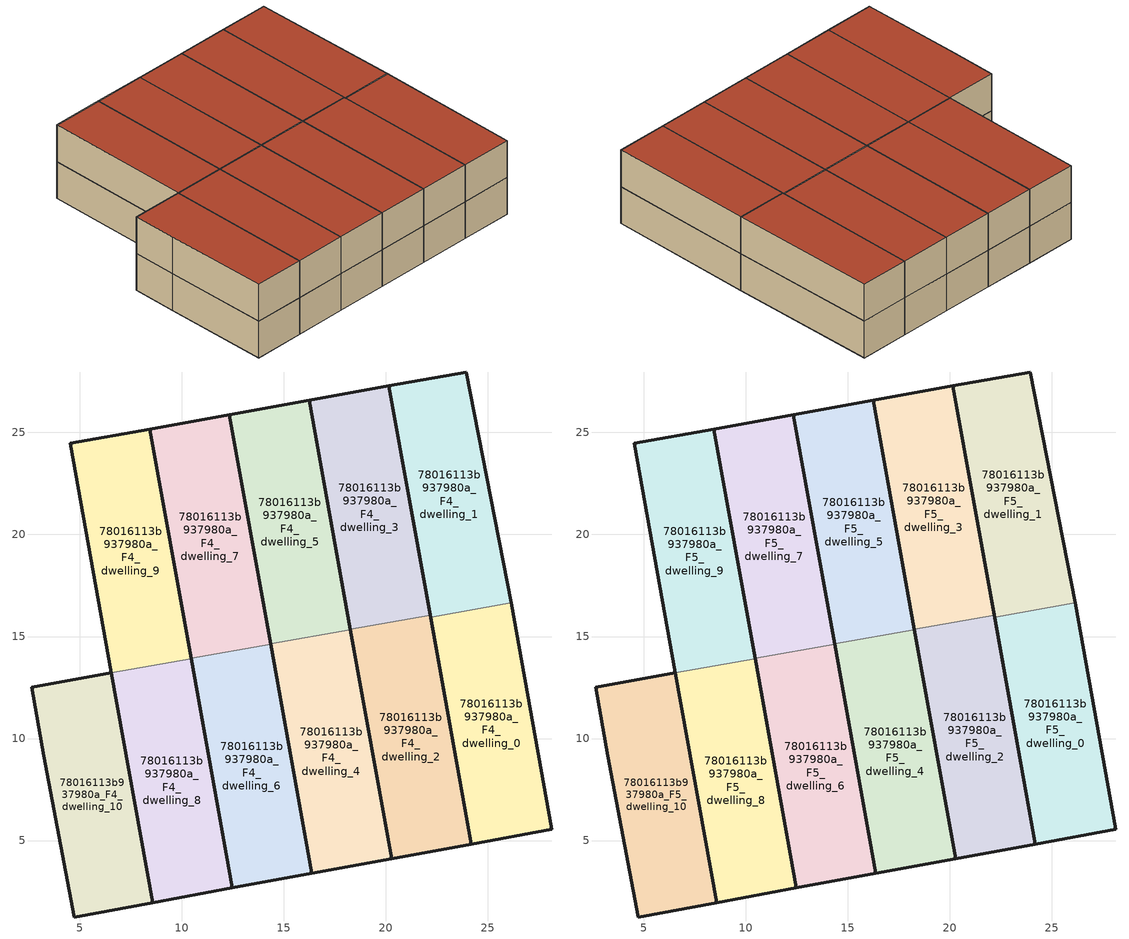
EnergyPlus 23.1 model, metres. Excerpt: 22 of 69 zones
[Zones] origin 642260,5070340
78016113b937980a_F4_dwelling_0
 floor to 78016113b937980a_F3_dwelling_0 (EU_floor_Construction): 28.15,5.55 26.15,16.66 22.2,15.94 24.2,4.82 z12
 wall outside (EU_wall_Construction): 26.15,16.66 28.15,5.55 24.2,4.82 22.2,15.94 z12:15
 wall to 78016113b937980a_F4_dwelling_1 (EU_wall_Construction): 22.2,15.94 26.15,16.66 z12:15
78016113b937980a_F4_dwelling_1
 floor to 78016113b937980a_F3_dwelling_1 (EU_floor_Construction): 26.15,16.66 23.95,27.96 20.16,27.28 22.2,15.94 z12
 wall outside (EU_wall_Construction): 22.2,15.94 20.16,27.28 23.95,27.96 26.15,16.66 z12:15
78016113b937980a_F4_dwelling_10
 floor to 78016113b937980a_F3_dwelling_10 (EU_floor_Construction): 8.58,1.96 6.56,13.22 2.64,12.52 3.24,9.16 4.73,1.25 z12
 wall outside (EU_wall_Construction): 6.56,13.22 8.58,1.96 4.73,1.25 3.24,9.16 2.64,12.52 6.56,13.22 z12:15
78016113b937980a_F4_dwelling_2
 floor to 78016113b937980a_F3_dwelling_2 (EU_floor_Construction): 24.2,4.82 22.18,16.05 18.27,15.34 20.29,4.11 z12
 wall outside (EU_wall_Construction): 22.18,16.05 24.2,4.82 20.29,4.11 18.27,15.34 z12:15
 wall to 78016113b937980a_F4_dwelling_3 (EU_wall_Construction): 18.27,15.34 22.18,16.05 z12:15
78016113b937980a_F4_dwelling_3
 floor to 78016113b937980a_F3_dwelling_3 (EU_floor_Construction): 22.18,16.05 20.16,27.28 16.25,26.58 18.27,15.34 z12
 wall outside (EU_wall_Construction): 18.27,15.34 16.25,26.58 20.16,27.28 22.18,16.05 z12:15
78016113b937980a_F4_dwelling_4
 floor to 78016113b937980a_F3_dwelling_4 (EU_floor_Construction): 20.29,4.11 18.27,15.34 14.36,14.63 16.39,3.39 z12
 wall outside (EU_wall_Construction): 18.27,15.34 20.29,4.11 16.39,3.39 14.36,14.63 z12:15
 wall to 78016113b937980a_F4_dwelling_5 (EU_wall_Construction): 14.36,14.63 18.27,15.34 z12:15
78016113b937980a_F4_dwelling_5
 floor to 78016113b937980a_F3_dwelling_5 (EU_floor_Construction): 18.27,15.34 16.25,26.58 12.34,25.88 14.36,14.63 z12
 wall outside (EU_wall_Construction): 14.36,14.63 12.34,25.88 16.25,26.58 18.27,15.34 z12:15
78016113b937980a_F4_dwelling_6
 floor to 78016113b937980a_F3_dwelling_6 (EU_floor_Construction): 16.39,3.39 14.36,14.63 10.46,13.92 12.48,2.67 z12
 wall outside (EU_wall_Construction): 14.36,14.63 16.39,3.39 12.48,2.67 10.46,13.92 z12:15
 wall to 78016113b937980a_F4_dwelling_7 (EU_wall_Construction): 10.46,13.92 14.36,14.63 z12:15
78016113b937980a_F4_dwelling_7
 floor to 78016113b937980a_F3_dwelling_7 (EU_floor_Construction): 14.36,14.63 12.34,25.88 8.44,25.17 10.46,13.92 z12
 wall outside (EU_wall_Construction): 10.46,13.92 8.44,25.17 12.34,25.88 14.36,14.63 z12:15
78016113b937980a_F4_dwelling_8
 floor to 78016113b937980a_F3_dwelling_8 (EU_floor_Construction): 12.48,2.67 10.46,13.92 6.56,13.22 8.58,1.96 z12
 wall outside (EU_wall_Construction): 10.46,13.92 12.48,2.67 8.58,1.96 6.56,13.22 z12:15
 wall to 78016113b937980a_F4_dwelling_9 (EU_wall_Construction): 6.56,13.22 10.46,13.92 z12:15
78016113b937980a_F4_dwelling_9
 floor to 78016113b937980a_F3_dwelling_9 (EU_floor_Construction): 10.46,13.92 8.44,25.17 4.53,24.47 6.56,13.22 z12
 wall outside (EU_wall_Construction): 6.56,13.22 4.53,24.47 8.44,25.17 10.46,13.92 z12:15
78016113b937980a_F5_dwelling_0
 floor to 78016113b937980a_F4_dwelling_0 (EU_floor_Construction): 28.15,5.55 26.15,16.66 22.2,15.94 24.2,4.82 z15
 wall outside (EU_wall_Construction): 26.15,16.66 28.15,5.55 24.2,4.82 22.2,15.94 z15:18
 wall to 78016113b937980a_F5_dwelling_1 (EU_wall_Construction): 22.2,15.94 26.15,16.66 z15:18
 roof outside (EU_roof_Construction): 26.15,16.66 28.15,5.55 24.2,4.82 22.2,15.94 z18
78016113b937980a_F5_dwelling_1
 floor to 78016113b937980a_F4_dwelling_1 (EU_floor_Construction): 26.15,16.66 23.95,27.96 20.16,27.28 22.2,15.94 z15
 wall outside (EU_wall_Construction): 22.2,15.94 20.16,27.28 23.95,27.96 26.15,16.66 z15:18
 roof outside (EU_roof_Construction): 23.95,27.96 26.15,16.66 22.2,15.94 20.16,27.28 z18
78016113b937980a_F5_dwelling_10
 floor to 78016113b937980a_F4_dwelling_10 (EU_floor_Construction): 8.58,1.96 6.56,13.22 2.64,12.52 3.24,9.16 4.73,1.25 z15
 wall outside (EU_wall_Construction): 6.56,13.22 8.58,1.96 4.73,1.25 3.24,9.16 2.64,12.52 6.56,13.22 z15:18
 roof outside (EU_roof_Construction): 6.56,13.22 8.58,1.96 4.73,1.25 3.24,9.16 2.64,12.52 z18
78016113b937980a_F5_dwelling_2
 floor to 78016113b937980a_F4_dwelling_2 (EU_floor_Construction): 24.2,4.82 22.18,16.05 18.27,15.34 20.29,4.11 z15
 wall outside (EU_wall_Construction): 22.18,16.05 24.2,4.82 20.29,4.11 18.27,15.34 z15:18
 wall to 78016113b937980a_F5_dwelling_3 (EU_wall_Construction): 18.27,15.34 22.18,16.05 z15:18
 roof outside (EU_roof_Construction): 22.18,16.05 24.2,4.82 20.29,4.11 18.27,15.34 z18
78016113b937980a_F5_dwelling_3
 floor to 78016113b937980a_F4_dwelling_3 (EU_floor_Construction): 22.18,16.05 20.16,27.28 16.25,26.58 18.27,15.34 z15
 wall outside (EU_wall_Construction): 18.27,15.34 16.25,26.58 20.16,27.28 22.18,16.05 z15:18
 roof outside (EU_roof_Construction): 20.16,27.28 22.18,16.05 18.27,15.34 16.25,26.58 z18
78016113b937980a_F5_dwelling_4
 floor to 78016113b937980a_F4_dwelling_4 (EU_floor_Construction): 20.29,4.11 18.27,15.34 14.36,14.63 16.39,3.39 z15
 wall outside (EU_wall_Construction): 18.27,15.34 20.29,4.11 16.39,3.39 14.36,14.63 z15:18
 wall to 78016113b937980a_F5_dwelling_5 (EU_wall_Construction): 14.36,14.63 18.27,15.34 z15:18
 roof outside (EU_roof_Construction): 18.27,15.34 20.29,4.11 16.39,3.39 14.36,14.63 z18
78016113b937980a_F5_dwelling_5
 floor to 78016113b937980a_F4_dwelling_5 (EU_floor_Construction): 18.27,15.34 16.25,26.58 12.34,25.88 14.36,14.63 z15
 wall outside (EU_wall_Construction): 14.36,14.63 12.34,25.88 16.25,26.58 18.27,15.34 z15:18
 roof outside (EU_roof_Construction): 16.25,26.58 18.27,15.34 14.36,14.63 12.34,25.88 z18
78016113b937980a_F5_dwelling_6
 floor to 78016113b937980a_F4_dwelling_6 (EU_floor_Construction): 16.39,3.39 14.36,14.63 10.46,13.92 12.48,2.67 z15
 wall outside (EU_wall_Construction): 14.36,14.63 16.39,3.39 12.48,2.67 10.46,13.92 z15:18
 wall to 78016113b937980a_F5_dwelling_7 (EU_wall_Construction): 10.46,13.92 14.36,14.63 z15:18
 roof outside (EU_roof_Construction): 14.36,14.63 16.39,3.39 12.48,2.67 10.46,13.92 z18
78016113b937980a_F5_dwelling_7
 floor to 78016113b937980a_F4_dwelling_7 (EU_floor_Construction): 14.36,14.63 12.34,25.88 8.44,25.17 10.46,13.92 z15
 wall outside (EU_wall_Construction): 10.46,13.92 8.44,25.17 12.34,25.88 14.36,14.63 z15:18
 roof outside (EU_roof_Construction): 12.34,25.88 14.36,14.63 10.46,13.92 8.44,25.17 z18
78016113b937980a_F5_dwelling_8
 floor to 78016113b937980a_F4_dwelling_8 (EU_floor_Construction): 12.48,2.67 10.46,13.92 6.56,13.22 8.58,1.96 z15
 wall outside (EU_wall_Construction): 10.46,13.92 12.48,2.67 8.58,1.96 6.56,13.22 z15:18
 wall to 78016113b937980a_F5_dwelling_9 (EU_wall_Construction): 6.56,13.22 10.46,13.92 z15:18
 roof outside (EU_roof_Construction): 10.46,13.92 12.48,2.67 8.58,1.96 6.56,13.22 z18
78016113b937980a_F5_dwelling_9
 floor to 78016113b937980a_F4_dwelling_9 (EU_floor_Construction): 10.46,13.92 8.44,25.17 4.53,24.47 6.56,13.22 z15
 wall outside (EU_wall_Construction): 6.56,13.22 4.53,24.47 8.44,25.17 10.46,13.92 z15:18
 roof outside (EU_roof_Construction): 8.44,25.17 10.46,13.92 6.56,13.22 4.53,24.47 z18
[Building]
EU S2 Campaign: North Axis=0; Terrain=City; Solar Distribution=FullExterior
[Site:Location]
Lyon-Bron: Latitude=45.75; Longitude=5; Time Zone=1; Elevation=198
[SizingPeriod:WeatherFileDays]
AnnualSizingPeriod: Begin Month=1; Begin Day of Month=1; End Month=12; End Day of Month=31; Day of Week for Start Day=Monday; Use Weather File Daylight Saving Period=No; Use Weather File Rain and Snow Indicators=No
[MATERIAL]
EU_InternalMass_Material: Roughness=MediumRough; Thickness=0.1; Conductivity=1; Density=1800; Specific Heat=900; Thermal Absorptance=0.9; Solar Absorptance=0.7; Visible Absorptance=0.7
[MATERIAL:NOMASS] Roughness=MediumRough; Thermal Absorptance=0.9; Solar Absorptance=0.7; Visible Absorptance=0.7
Name | Thermal Resistance
EU_wall_NoMass | 1.97775
EU_roof_NoMass | 1.81626
EU_floor_NoMass | 1.84812
[CONSTRUCTION]
EU_wall_Construction: EU_wall_NoMass
EU_roof_Construction: EU_roof_NoMass
EU_floor_Construction: EU_floor_NoMass
EU_InternalMass_Construction: EU_InternalMass_Material
[ZONE] Type=1; Multiplier=1; Ceiling Height=autocalculate; Floor Area=autocalculate; Part of Total Floor Area=Yes
Name | Volume
78016113b937980a_F4_dwelling_0; 78016113b937980a_F5_dwelling_0 | 136.039
78016113b937980a_F4_dwelling_1; 78016113b937980a_F5_dwelling_1 | 136.049
78016113b937980a_F4_dwelling_10; 78016113b937980a_F5_dwelling_10 | 136.05
78016113b937980a_F4_dwelling_2; 78016113b937980a_F5_dwelling_2 | 136.068
78016113b937980a_F4_dwelling_3; 78016113b937980a_F5_dwelling_3 | 136.067
78016113b937980a_F4_dwelling_4; 78016113b937980a_F5_dwelling_4 | 136.051
78016113b937980a_F4_dwelling_5; 78016113b937980a_F5_dwelling_5 | 136.041
78016113b937980a_F4_dwelling_6; 78016113b937980a_F5_dwelling_6 | 136.033
78016113b937980a_F4_dwelling_7; 78016113b937980a_F5_dwelling_7; 78016113b937980a_F4_dwelling_9; 78016113b937980a_F5_dwelling_9 | 136.058
78016113b937980a_F4_dwelling_8; 78016113b937980a_F5_dwelling_8 | 136.066
[INTERNALMASS] Construction=EU_InternalMass_Construction
Name | Zone or ZoneList | Surface Area
78016113b937980a_F4_dwelling_0_EU_InternalMass | 78016113b937980a_F4_dwelling_0 | 49.4729
78016113b937980a_F4_dwelling_1_EU_InternalMass | 78016113b937980a_F4_dwelling_1 | 49.4644
78016113b937980a_F4_dwelling_2_EU_InternalMass | 78016113b937980a_F4_dwelling_2 | 49.4798
78016113b937980a_F4_dwelling_3_EU_InternalMass | 78016113b937980a_F4_dwelling_3 | 49.463
78016113b937980a_F4_dwelling_4_EU_InternalMass | 78016113b937980a_F4_dwelling_4 | 49.4785
78016113b937980a_F4_dwelling_5_EU_InternalMass | 78016113b937980a_F4_dwelling_5 | 49.4703
78016113b937980a_F4_dwelling_6_EU_InternalMass | 78016113b937980a_F4_dwelling_6 | 49.4726
78016113b937980a_F4_dwelling_7_EU_InternalMass | 78016113b937980a_F4_dwelling_7 | 49.4775
78016113b937980a_F4_dwelling_8_EU_InternalMass | 78016113b937980a_F4_dwelling_8 | 49.478
78016113b937980a_F4_dwelling_9_EU_InternalMass | 78016113b937980a_F4_dwelling_9 | 49.4825
78016113b937980a_F4_dwelling_10_EU_InternalMass | 78016113b937980a_F4_dwelling_10 | 49.4593
78016113b937980a_F5_dwelling_0_EU_InternalMass | 78016113b937980a_F5_dwelling_0 | 49.4729
78016113b937980a_F5_dwelling_1_EU_InternalMass | 78016113b937980a_F5_dwelling_1 | 49.4644
78016113b937980a_F5_dwelling_2_EU_InternalMass | 78016113b937980a_F5_dwelling_2 | 49.4798
78016113b937980a_F5_dwelling_3_EU_InternalMass | 78016113b937980a_F5_dwelling_3 | 49.463
78016113b937980a_F5_dwelling_4_EU_InternalMass | 78016113b937980a_F5_dwelling_4 | 49.4785
78016113b937980a_F5_dwelling_5_EU_InternalMass | 78016113b937980a_F5_dwelling_5 | 49.4703
78016113b937980a_F5_dwelling_6_EU_InternalMass | 78016113b937980a_F5_dwelling_6 | 49.4726
78016113b937980a_F5_dwelling_7_EU_InternalMass | 78016113b937980a_F5_dwelling_7 | 49.4775
78016113b937980a_F5_dwelling_8_EU_InternalMass | 78016113b937980a_F5_dwelling_8 | 49.478
78016113b937980a_F5_dwelling_9_EU_InternalMass | 78016113b937980a_F5_dwelling_9 | 49.4825
78016113b937980a_F5_dwelling_10_EU_InternalMass | 78016113b937980a_F5_dwelling_10 | 49.4593
[OTHEREQUIPMENT] Fuel Type=Electricity; Design Level Calculation Method=Watts/Area; Power per Zone Floor Area=1; Fraction Latent=0; Fraction Radiant=0; Fraction Lost=0; Carbon Dioxide Generation Rate=0; EndUse Subcategory=EU_Step8_InternalGains
Name | Zone or ZoneList or Space or SpaceList | Schedule
EU_Step8_InternalGain_78016113b937980a_F4_dwelling_0_f000 | 78016113b937980a_F4_dwelling_0 | EU_Step8_GainSchedule_78016113b937980a_F4_dwelling_0_f000
EU_Step8_InternalGain_78016113b937980a_F4_dwelling_1_f000 | 78016113b937980a_F4_dwelling_1 | EU_Step8_GainSchedule_78016113b937980a_F4_dwelling_1_f000
EU_Step8_InternalGain_78016113b937980a_F4_dwelling_2_f000 | 78016113b937980a_F4_dwelling_2 | EU_Step8_GainSchedule_78016113b937980a_F4_dwelling_2_f000
EU_Step8_InternalGain_78016113b937980a_F4_dwelling_3_f000 | 78016113b937980a_F4_dwelling_3 | EU_Step8_GainSchedule_78016113b937980a_F4_dwelling_3_f000
EU_Step8_InternalGain_78016113b937980a_F4_dwelling_4_f000 | 78016113b937980a_F4_dwelling_4 | EU_Step8_GainSchedule_78016113b937980a_F4_dwelling_4_f000
EU_Step8_InternalGain_78016113b937980a_F4_dwelling_5_f000 | 78016113b937980a_F4_dwelling_5 | EU_Step8_GainSchedule_78016113b937980a_F4_dwelling_5_f000
EU_Step8_InternalGain_78016113b937980a_F4_dwelling_6_f000 | 78016113b937980a_F4_dwelling_6 | EU_Step8_GainSchedule_78016113b937980a_F4_dwelling_6_f000
EU_Step8_InternalGain_78016113b937980a_F4_dwelling_7_f000 | 78016113b937980a_F4_dwelling_7 | EU_Step8_GainSchedule_78016113b937980a_F4_dwelling_7_f000
EU_Step8_InternalGain_78016113b937980a_F4_dwelling_8_f000 | 78016113b937980a_F4_dwelling_8 | EU_Step8_GainSchedule_78016113b937980a_F4_dwelling_8_f000
EU_Step8_InternalGain_78016113b937980a_F4_dwelling_9_f000 | 78016113b937980a_F4_dwelling_9 | EU_Step8_GainSchedule_78016113b937980a_F4_dwelling_9_f000
EU_Step8_InternalGain_78016113b937980a_F4_dwelling_10_f000 | 78016113b937980a_F4_dwelling_10 | EU_Step8_GainSchedule_78016113b937980a_F4_dwelling_10_f000
EU_Step8_InternalGain_78016113b937980a_F5_dwelling_0_f000 | 78016113b937980a_F5_dwelling_0 | EU_Step8_GainSchedule_78016113b937980a_F5_dwelling_0_f000
EU_Step8_InternalGain_78016113b937980a_F5_dwelling_1_f000 | 78016113b937980a_F5_dwelling_1 | EU_Step8_GainSchedule_78016113b937980a_F5_dwelling_1_f000
EU_Step8_InternalGain_78016113b937980a_F5_dwelling_2_f000 | 78016113b937980a_F5_dwelling_2 | EU_Step8_GainSchedule_78016113b937980a_F5_dwelling_2_f000
EU_Step8_InternalGain_78016113b937980a_F5_dwelling_3_f000 | 78016113b937980a_F5_dwelling_3 | EU_Step8_GainSchedule_78016113b937980a_F5_dwelling_3_f000
EU_Step8_InternalGain_78016113b937980a_F5_dwelling_4_f000 | 78016113b937980a_F5_dwelling_4 | EU_Step8_GainSchedule_78016113b937980a_F5_dwelling_4_f000
EU_Step8_InternalGain_78016113b937980a_F5_dwelling_5_f000 | 78016113b937980a_F5_dwelling_5 | EU_Step8_GainSchedule_78016113b937980a_F5_dwelling_5_f000
EU_Step8_InternalGain_78016113b937980a_F5_dwelling_6_f000 | 78016113b937980a_F5_dwelling_6 | EU_Step8_GainSchedule_78016113b937980a_F5_dwelling_6_f000
EU_Step8_InternalGain_78016113b937980a_F5_dwelling_7_f000 | 78016113b937980a_F5_dwelling_7 | EU_Step8_GainSchedule_78016113b937980a_F5_dwelling_7_f000
EU_Step8_InternalGain_78016113b937980a_F5_dwelling_8_f000 | 78016113b937980a_F5_dwelling_8 | EU_Step8_GainSchedule_78016113b937980a_F5_dwelling_8_f000
EU_Step8_InternalGain_78016113b937980a_F5_dwelling_9_f000 | 78016113b937980a_F5_dwelling_9 | EU_Step8_GainSchedule_78016113b937980a_F5_dwelling_9_f000
EU_Step8_InternalGain_78016113b937980a_F5_dwelling_10_f000 | 78016113b937980a_F5_dwelling_10 | EU_Step8_GainSchedule_78016113b937980a_F5_dwelling_10_f000
[ZONEVENTILATION:DESIGNFLOWRATE] Schedule=EU_AlwaysOn; Design Flow Rate Calculation Method=AirChanges/Hour; Air Changes per Hour=0.759424; Ventilation Type=Natural; Fan Pressure Rise=0; Fan Total Efficiency=1; Constant Term Coefficient=1; Temperature Term Coefficient=0; Velocity Term Coefficient=0; Velocity Squared Term Coefficient=0; Minimum Indoor Temperature=-100; Maximum Indoor Temperature=100; Delta Temperature=-100; Minimum Outdoor Temperature=-100; Maximum Outdoor Temperature=100; Maximum Wind Speed=40
Name | Zone or ZoneList or Space or SpaceList
EU_ConstantAir_78016113b937980a_F4_dwelling_0 | 78016113b937980a_F4_dwelling_0
EU_ConstantAir_78016113b937980a_F4_dwelling_1 | 78016113b937980a_F4_dwelling_1
EU_ConstantAir_78016113b937980a_F4_dwelling_2 | 78016113b937980a_F4_dwelling_2
EU_ConstantAir_78016113b937980a_F4_dwelling_3 | 78016113b937980a_F4_dwelling_3
EU_ConstantAir_78016113b937980a_F4_dwelling_4 | 78016113b937980a_F4_dwelling_4
EU_ConstantAir_78016113b937980a_F4_dwelling_5 | 78016113b937980a_F4_dwelling_5
EU_ConstantAir_78016113b937980a_F4_dwelling_6 | 78016113b937980a_F4_dwelling_6
EU_ConstantAir_78016113b937980a_F4_dwelling_7 | 78016113b937980a_F4_dwelling_7
EU_ConstantAir_78016113b937980a_F4_dwelling_8 | 78016113b937980a_F4_dwelling_8
EU_ConstantAir_78016113b937980a_F4_dwelling_9 | 78016113b937980a_F4_dwelling_9
EU_ConstantAir_78016113b937980a_F4_dwelling_10 | 78016113b937980a_F4_dwelling_10
EU_ConstantAir_78016113b937980a_F5_dwelling_0 | 78016113b937980a_F5_dwelling_0
EU_ConstantAir_78016113b937980a_F5_dwelling_1 | 78016113b937980a_F5_dwelling_1
EU_ConstantAir_78016113b937980a_F5_dwelling_2 | 78016113b937980a_F5_dwelling_2
EU_ConstantAir_78016113b937980a_F5_dwelling_3 | 78016113b937980a_F5_dwelling_3
EU_ConstantAir_78016113b937980a_F5_dwelling_4 | 78016113b937980a_F5_dwelling_4
EU_ConstantAir_78016113b937980a_F5_dwelling_5 | 78016113b937980a_F5_dwelling_5
EU_ConstantAir_78016113b937980a_F5_dwelling_6 | 78016113b937980a_F5_dwelling_6
EU_ConstantAir_78016113b937980a_F5_dwelling_7 | 78016113b937980a_F5_dwelling_7
EU_ConstantAir_78016113b937980a_F5_dwelling_8 | 78016113b937980a_F5_dwelling_8
EU_ConstantAir_78016113b937980a_F5_dwelling_9 | 78016113b937980a_F5_dwelling_9
EU_ConstantAir_78016113b937980a_F5_dwelling_10 | 78016113b937980a_F5_dwelling_10
[HVACTEMPLATE:THERMOSTAT] Constant Heating Setpoint=20; Constant Cooling Setpoint=50
EU_HeatOnly_78016113b937980a_F0_dwelling_0; EU_HeatOnly_78016113b937980a_F0_dwelling_1; EU_HeatOnly_78016113b937980a_F0_dwelling_2; EU_HeatOnly_78016113b937980a_F0_dwelling_3; EU_HeatOnly_78016113b937980a_F0_dwelling_4; EU_HeatOnly_78016113b937980a_F0_dwelling_5; EU_HeatOnly_78016113b937980a_F0_dwelling_6; EU_HeatOnly_78016113b937980a_F0_dwelling_7; EU_HeatOnly_78016113b937980a_F0_dwelling_8; EU_HeatOnly_78016113b937980a_F0_dwelling_9; EU_HeatOnly_78016113b937980a_F0_dwelling_10; EU_HeatOnly_78016113b937980a_F0_dwelling_11; EU_HeatOnly_78016113b937980a_F1_dwelling_0; EU_HeatOnly_78016113b937980a_F1_dwelling_1; EU_HeatOnly_78016113b937980a_F1_dwelling_2; EU_HeatOnly_78016113b937980a_F1_dwelling_3; EU_HeatOnly_78016113b937980a_F1_dwelling_4; EU_HeatOnly_78016113b937980a_F1_dwelling_5; EU_HeatOnly_78016113b937980a_F1_dwelling_6; EU_HeatOnly_78016113b937980a_F1_dwelling_7; EU_HeatOnly_78016113b937980a_F1_dwelling_8; EU_HeatOnly_78016113b937980a_F1_dwelling_9; EU_HeatOnly_78016113b937980a_F1_dwelling_10; EU_HeatOnly_78016113b937980a_F1_dwelling_11; EU_HeatOnly_78016113b937980a_F2_dwelling_0; EU_HeatOnly_78016113b937980a_F2_dwelling_1; EU_HeatOnly_78016113b937980a_F2_dwelling_2; EU_HeatOnly_78016113b937980a_F2_dwelling_3; EU_HeatOnly_78016113b937980a_F2_dwelling_4; EU_HeatOnly_78016113b937980a_F2_dwelling_5; EU_HeatOnly_78016113b937980a_F2_dwelling_6; EU_HeatOnly_78016113b937980a_F2_dwelling_7; EU_HeatOnly_78016113b937980a_F2_dwelling_8; EU_HeatOnly_78016113b937980a_F2_dwelling_9; EU_HeatOnly_78016113b937980a_F2_dwelling_10; EU_HeatOnly_78016113b937980a_F2_dwelling_11; EU_HeatOnly_78016113b937980a_F3_dwelling_0; EU_HeatOnly_78016113b937980a_F3_dwelling_1; EU_HeatOnly_78016113b937980a_F3_dwelling_2; EU_HeatOnly_78016113b937980a_F3_dwelling_3; EU_HeatOnly_78016113b937980a_F3_dwelling_4; EU_HeatOnly_78016113b937980a_F3_dwelling_5; EU_HeatOnly_78016113b937980a_F3_dwelling_6; EU_HeatOnly_78016113b937980a_F3_dwelling_7; EU_HeatOnly_78016113b937980a_F3_dwelling_8; EU_HeatOnly_78016113b937980a_F3_dwelling_9; EU_HeatOnly_78016113b937980a_F3_dwelling_10; EU_HeatOnly_78016113b937980a_F4_dwelling_0; EU_HeatOnly_78016113b937980a_F4_dwelling_1; EU_HeatOnly_78016113b937980a_F4_dwelling_2; EU_HeatOnly_78016113b937980a_F4_dwelling_3; EU_HeatOnly_78016113b937980a_F4_dwelling_4; EU_HeatOnly_78016113b937980a_F4_dwelling_5; EU_HeatOnly_78016113b937980a_F4_dwelling_6; EU_HeatOnly_78016113b937980a_F4_dwelling_7; EU_HeatOnly_78016113b937980a_F4_dwelling_8; EU_HeatOnly_78016113b937980a_F4_dwelling_9; EU_HeatOnly_78016113b937980a_F4_dwelling_10; EU_HeatOnly_78016113b937980a_F5_dwelling_0; EU_HeatOnly_78016113b937980a_F5_dwelling_1; EU_HeatOnly_78016113b937980a_F5_dwelling_2; EU_HeatOnly_78016113b937980a_F5_dwelling_3; EU_HeatOnly_78016113b937980a_F5_dwelling_4; EU_HeatOnly_78016113b937980a_F5_dwelling_5; EU_HeatOnly_78016113b937980a_F5_dwelling_6; EU_HeatOnly_78016113b937980a_F5_dwelling_7; EU_HeatOnly_78016113b937980a_F5_dwelling_8; EU_HeatOnly_78016113b937980a_F5_dwelling_9; EU_HeatOnly_78016113b937980a_F5_dwelling_10
[HVACTEMPLATE:ZONE:IDEALLOADSAIRSYSTEM] System Availability Schedule=EU_AlwaysOn; Maximum Heating Supply Air Temperature=50; Minimum Cooling Supply Air Temperature=13; Maximum Heating Supply Air Humidity Ratio=0.0156; Minimum Cooling Supply Air Humidity Ratio=0.0077; Heating Limit=NoLimit; Cooling Limit=NoLimit; Heating Availability Schedule=EU_AlwaysOn; Cooling Availability Schedule=EU_CoolingOff; Dehumidification Control Type=ConstantSensibleHeatRatio; Cooling Sensible Heat Ratio=0.7; Dehumidification Setpoint=60; Humidification Control Type=None; Humidification Setpoint=30; Outdoor Air Method=None; Outdoor Air Flow Rate per Person=0.00944; Outdoor Air Flow Rate per Zone Floor Area=0; Outdoor Air Flow Rate per Zone=0; Demand Controlled Ventilation Type=None; Outdoor Air Economizer Type=NoEconomizer; Heat Recovery Type=None; Sensible Heat Recovery Effectiveness=0.7; Latent Heat Recovery Effectiveness=0.65
Name | Template Thermostat
78016113b937980a_F4_dwelling_0 | EU_HeatOnly_78016113b937980a_F4_dwelling_0
78016113b937980a_F4_dwelling_1 | EU_HeatOnly_78016113b937980a_F4_dwelling_1
78016113b937980a_F4_dwelling_2 | EU_HeatOnly_78016113b937980a_F4_dwelling_2
78016113b937980a_F4_dwelling_3 | EU_HeatOnly_78016113b937980a_F4_dwelling_3
78016113b937980a_F4_dwelling_4 | EU_HeatOnly_78016113b937980a_F4_dwelling_4
78016113b937980a_F4_dwelling_5 | EU_HeatOnly_78016113b937980a_F4_dwelling_5
78016113b937980a_F4_dwelling_6 | EU_HeatOnly_78016113b937980a_F4_dwelling_6
78016113b937980a_F4_dwelling_7 | EU_HeatOnly_78016113b937980a_F4_dwelling_7
78016113b937980a_F4_dwelling_8 | EU_HeatOnly_78016113b937980a_F4_dwelling_8
78016113b937980a_F4_dwelling_9 | EU_HeatOnly_78016113b937980a_F4_dwelling_9
78016113b937980a_F4_dwelling_10 | EU_HeatOnly_78016113b937980a_F4_dwelling_10
78016113b937980a_F5_dwelling_0 | EU_HeatOnly_78016113b937980a_F5_dwelling_0
78016113b937980a_F5_dwelling_1 | EU_HeatOnly_78016113b937980a_F5_dwelling_1
78016113b937980a_F5_dwelling_2 | EU_HeatOnly_78016113b937980a_F5_dwelling_2
78016113b937980a_F5_dwelling_3 | EU_HeatOnly_78016113b937980a_F5_dwelling_3
78016113b937980a_F5_dwelling_4 | EU_HeatOnly_78016113b937980a_F5_dwelling_4
78016113b937980a_F5_dwelling_5 | EU_HeatOnly_78016113b937980a_F5_dwelling_5
78016113b937980a_F5_dwelling_6 | EU_HeatOnly_78016113b937980a_F5_dwelling_6
78016113b937980a_F5_dwelling_7 | EU_HeatOnly_78016113b937980a_F5_dwelling_7
78016113b937980a_F5_dwelling_8 | EU_HeatOnly_78016113b937980a_F5_dwelling_8
78016113b937980a_F5_dwelling_9 | EU_HeatOnly_78016113b937980a_F5_dwelling_9
78016113b937980a_F5_dwelling_10 | EU_HeatOnly_78016113b937980a_F5_dwelling_10
[SIZING:ZONE] Zone Cooling Design Supply Air Temperature Input Method=SupplyAirTemperature; Zone Cooling Design Supply Air Temperature=13; Zone Heating Design Supply Air Temperature Input Method=SupplyAirTemperature; Zone Heating Design Supply Air Temperature=50; Zone Cooling Design Supply Air Humidity Ratio=0.008; Zone Heating Design Supply Air Humidity Ratio=0.008; Cooling Design Air Flow Method=DesignDay; Cooling Design Air Flow Rate=0; Cooling Minimum Air Flow per Zone Floor Area=0.000762; Cooling Minimum Air Flow=0; Cooling Minimum Air Flow Fraction=0.2; Heating Design Air Flow Method=DesignDay; Heating Design Air Flow Rate=0; Heating Maximum Air Flow per Zone Floor Area=0.002032; Heating Maximum Air Flow=0.141576; Heating Maximum Air Flow Fraction=0.3; Account for Dedicated Outdoor Air System=No; Dedicated Outdoor Air System Control Strategy=NeutralSupplyAir; Dedicated Outdoor Air Low Setpoint Temperature for Design=autosize; Dedicated Outdoor Air High Setpoint Temperature for Design=autosize; Zone Load Sizing Method=Sensible Load Only No Latent Load; Zone Latent Cooling Design Supply Air Humidity Ratio Input Method=HumidityRatioDifference; Zone Cooling Design Supply Air Humidity Ratio Difference=0.005; Zone Latent Heating Design Supply Air Humidity Ratio Input Method=HumidityRatioDifference; Zone Humidification Design Supply Air Humidity Ratio Difference=0.005
78016113b937980a_F4_dwelling_0; 78016113b937980a_F4_dwelling_1; 78016113b937980a_F4_dwelling_2; 78016113b937980a_F4_dwelling_3; 78016113b937980a_F4_dwelling_4; 78016113b937980a_F4_dwelling_5; 78016113b937980a_F4_dwelling_6; 78016113b937980a_F4_dwelling_7; 78016113b937980a_F4_dwelling_8; 78016113b937980a_F4_dwelling_9; 78016113b937980a_F4_dwelling_10; 78016113b937980a_F5_dwelling_0; 78016113b937980a_F5_dwelling_1; 78016113b937980a_F5_dwelling_2; 78016113b937980a_F5_dwelling_3; 78016113b937980a_F5_dwelling_4; 78016113b937980a_F5_dwelling_5; 78016113b937980a_F5_dwelling_6; 78016113b937980a_F5_dwelling_7; 78016113b937980a_F5_dwelling_8; 78016113b937980a_F5_dwelling_9; 78016113b937980a_F5_dwelling_10
[SCHEDULE:CONSTANT]
Name | Hourly Value
EU_AlwaysOn | 1
EU_CoolingOff | 0
[SCHEDULE:FILE] Column Number=1; Rows to Skip at Top=0; Number of Hours of Data=8760; Column Separator=Comma; Interpolate to Timestep=No; Minutes per Item=60; Adjust Schedule for Daylight Savings=Yes
Name | File
EU_Step8_GainSchedule_78016113b937980a_F4_dwelling_0_f000 | ../../schedules/78016113b937980a/78016113b937980a_F4_dwelling_0_f000_gain.csv
EU_Step8_GainSchedule_78016113b937980a_F4_dwelling_1_f000 | ../../schedules/78016113b937980a/78016113b937980a_F4_dwelling_1_f000_gain.csv
EU_Step8_GainSchedule_78016113b937980a_F4_dwelling_2_f000 | ../../schedules/78016113b937980a/78016113b937980a_F4_dwelling_2_f000_gain.csv
EU_Step8_GainSchedule_78016113b937980a_F4_dwelling_3_f000 | ../../schedules/78016113b937980a/78016113b937980a_F4_dwelling_3_f000_gain.csv
EU_Step8_GainSchedule_78016113b937980a_F4_dwelling_4_f000 | ../../schedules/78016113b937980a/78016113b937980a_F4_dwelling_4_f000_gain.csv
EU_Step8_GainSchedule_78016113b937980a_F4_dwelling_5_f000 | ../../schedules/78016113b937980a/78016113b937980a_F4_dwelling_5_f000_gain.csv
EU_Step8_GainSchedule_78016113b937980a_F4_dwelling_6_f000 | ../../schedules/78016113b937980a/78016113b937980a_F4_dwelling_6_f000_gain.csv
EU_Step8_GainSchedule_78016113b937980a_F4_dwelling_7_f000 | ../../schedules/78016113b937980a/78016113b937980a_F4_dwelling_7_f000_gain.csv
EU_Step8_GainSchedule_78016113b937980a_F4_dwelling_8_f000 | ../../schedules/78016113b937980a/78016113b937980a_F4_dwelling_8_f000_gain.csv
EU_Step8_GainSchedule_78016113b937980a_F4_dwelling_9_f000 | ../../schedules/78016113b937980a/78016113b937980a_F4_dwelling_9_f000_gain.csv
EU_Step8_GainSchedule_78016113b937980a_F4_dwelling_10_f000 | ../../schedules/78016113b937980a/78016113b937980a_F4_dwelling_10_f000_gain.csv
EU_Step8_GainSchedule_78016113b937980a_F5_dwelling_0_f000 | ../../schedules/78016113b937980a/78016113b937980a_F5_dwelling_0_f000_gain.csv
EU_Step8_GainSchedule_78016113b937980a_F5_dwelling_1_f000 | ../../schedules/78016113b937980a/78016113b937980a_F5_dwelling_1_f000_gain.csv
EU_Step8_GainSchedule_78016113b937980a_F5_dwelling_2_f000 | ../../schedules/78016113b937980a/78016113b937980a_F5_dwelling_2_f000_gain.csv
EU_Step8_GainSchedule_78016113b937980a_F5_dwelling_3_f000 | ../../schedules/78016113b937980a/78016113b937980a_F5_dwelling_3_f000_gain.csv
EU_Step8_GainSchedule_78016113b937980a_F5_dwelling_4_f000 | ../../schedules/78016113b937980a/78016113b937980a_F5_dwelling_4_f000_gain.csv
EU_Step8_GainSchedule_78016113b937980a_F5_dwelling_5_f000 | ../../schedules/78016113b937980a/78016113b937980a_F5_dwelling_5_f000_gain.csv
EU_Step8_GainSchedule_78016113b937980a_F5_dwelling_6_f000 | ../../schedules/78016113b937980a/78016113b937980a_F5_dwelling_6_f000_gain.csv
EU_Step8_GainSchedule_78016113b937980a_F5_dwelling_7_f000 | ../../schedules/78016113b937980a/78016113b937980a_F5_dwelling_7_f000_gain.csv
EU_Step8_GainSchedule_78016113b937980a_F5_dwelling_8_f000 | ../../schedules/78016113b937980a/78016113b937980a_F5_dwelling_8_f000_gain.csv
EU_Step8_GainSchedule_78016113b937980a_F5_dwelling_9_f000 | ../../schedules/78016113b937980a/78016113b937980a_F5_dwelling_9_f000_gain.csv
EU_Step8_GainSchedule_78016113b937980a_F5_dwelling_10_f000 | ../../schedules/78016113b937980a/78016113b937980a_F5_dwelling_10_f000_gain.csv
